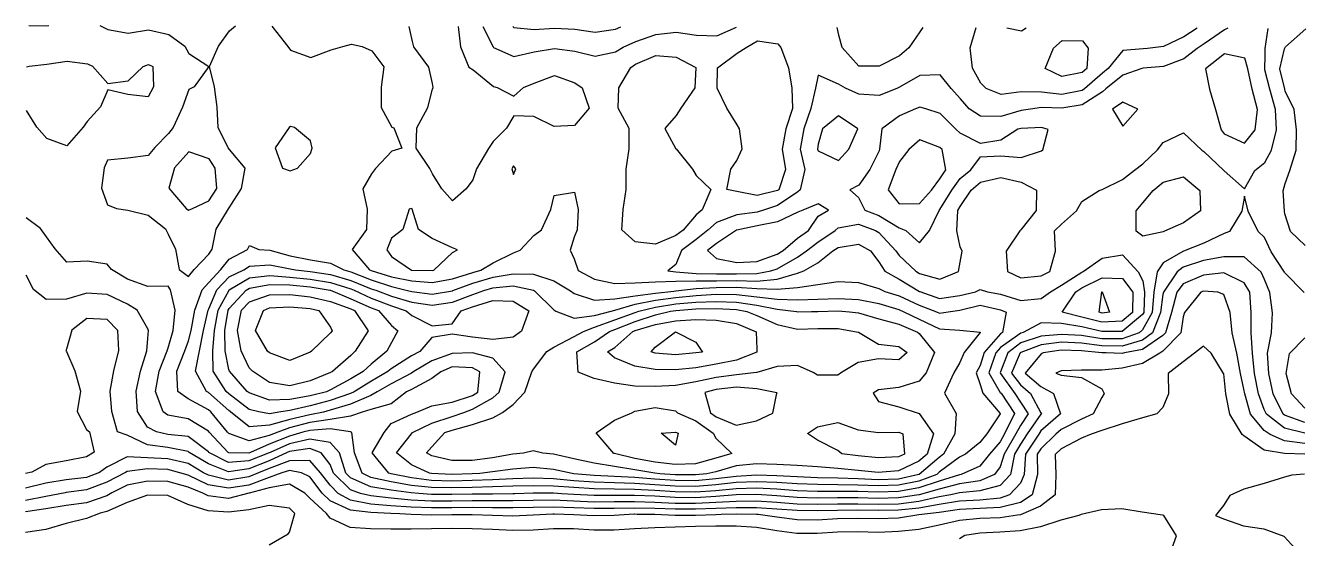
# Model space of a CAD drawing. Header units: metres. Extents: x -1670 to 1662, y -1053 to 1054.
# Drawn here: x -1667 to 215, y 296 to 1054 of the extents above; entities that cross this region are included whole.
import ezdxf

# ---------------------------------------------------------------- set-up
doc = ezdxf.new("R2010")
doc.units = ezdxf.units.M

msp = doc.modelspace()

# ---------------------------------------------------------------- linework, layer by layer
at = {"layer": 'CONTOUR_10p0'}
for points in [[(-991.156, 1051.992), (-976.154, 1021.973), (-975.399, 1020.961), (-945.444, 1007.797), (-915.444, 1014.497), (-885.447, 1019.586), (-855.472, 1015.395), (-825.503, 1008.092), (-795.503, 1014.547), (-783.911, 1021.533), (-765.483, 1029.875), (-735.474, 1040.288), (-705.481, 1043.914), (-675.507, 1039.189), (-645.524, 1038.183), (-616.641, 1051.133)], [(109.186, 1049.465), (104.122, 1047.256), (74.089, 1026.634), (63.635, 1019.586), (44.052, 1004.102), (14.043, 993.226), (-15.949, 990.483), (-18.027, 989.79), (-45.957, 980.25), (-70.975, 959.928), (-75.999, 955.682), (-106.028, 936.23), (-136.024, 931.459), (-166.006, 932.691), (-182.427, 930.2), (-196.002, 927.795), (-226.007, 919.055), (-255.991, 919.518), (-272.74, 930.407), (-285.918, 945.024), (-299.343, 960.452), (-315.821, 980.549), (-345.808, 979.652), (-375.833, 962.288), (-379.595, 960.637), (-405.846, 950.081), (-435.827, 951.972), (-455.622, 960.811), (-465.777, 966.933), (-495.732, 980.165), (-500.058, 960.913), (-506.575, 930.944), (-517.26, 900.985), (-522.392, 871.012), (-515.884, 841.014), (-522.322, 811.044), (-526.112, 808.203), (-556.144, 787.592), (-575.338, 781.182), (-586.151, 777.933), (-616.145, 773.858), (-646.156, 762.731), (-658.958, 751.39), (-676.199, 737.479), (-697.713, 721.494), (-706.268, 700.814), (-717.84, 691.556), (-706.292, 690.082), (-676.313, 687.534), (-646.33, 686.669), (-616.345, 686.679), (-586.358, 687.51), (-565.803, 691.208), (-556.357, 694.474), (-526.333, 711.457), (-512.995, 721.071), (-496.298, 733.645), (-471.072, 750.959), (-466.264, 754.885), (-436.267, 760.143), (-411.464, 750.822), (-406.31, 748.017), (-381.347, 720.769), (-376.403, 714.136), (-351.707, 690.717), (-346.479, 687.628), (-316.514, 678.963), (-288.934, 690.573), (-286.471, 704.01), (-283.296, 720.544), (-286.419, 726.516), (-291.256, 750.546), (-289.779, 780.527), (-286.282, 786.47), (-270.006, 810.465), (-256.214, 822.368), (-226.214, 829.16), (-196.245, 822.324), (-173.616, 810.244), (-174.208, 780.261), (-196.406, 751.996), (-198.01, 750.332), (-218.212, 720.394), (-216.556, 690.407), (-196.569, 681.24), (-166.578, 683.823), (-154.022, 690.263), (-145.478, 720.227), (-146.708, 750.214), (-136.418, 760.167), (-114.535, 780.124), (-106.355, 793.87), (-80.817, 810.031), (-76.33, 811.619), (-46.311, 826.25), (-28.567, 839.894), (-16.273, 849.309), (5.425, 869.8), (13.784, 881.021), (43.802, 895.134), (70.607, 869.65), (73.724, 867.692), (103.386, 839.591), (103.643, 839.191), (133.566, 812.184), (148.803, 839.487), (163.64, 851.204), (173.651, 869.413), (181.076, 899.38), (179.697, 929.367), (171.234, 959.371), (163.955, 988.122), (163.59, 989.372), (164.003, 1008.779), (164.253, 1019.354), (168.795, 1049.328)], [(-1425.529, 866.851), (-1446.496, 843.145), (-1454.819, 813.18), (-1429.146, 783.137), (-1425.726, 780.689), (-1420.23, 783.117), (-1395.709, 794.691), (-1384.27, 813.019), (-1386.307, 843.007), (-1395.567, 856.8), (-1425.529, 866.851)], [(-945.815, 846.169), (-948.231, 842.005), (-945.844, 833.31), (-942.493, 841.992), (-945.815, 846.169)], [(221.961, 659.415), (193.251, 688.377), (192.825, 689.466), (173.06, 719.495), (163.386, 740.782), (154.005, 749.523), (139.134, 779.541), (133.542, 801.692), (129.571, 779.563), (111.48, 749.621), (103.429, 746.315), (73.412, 732.137), (43.4, 720.176), (42.691, 719.795), (13.375, 703.066), (4.679, 689.898), (-0.019, 659.925), (-2.713, 629.948), (-16.837, 604.093), (-21.92, 600.008), (-46.852, 590.785), (-76.836, 591.141), (-106.811, 595.63), (-136.791, 597.521), (-166.783, 594.707), (-196.789, 585.139), (-215.718, 570.469), (-226.873, 541.983), (-227.388, 540.512), (-226.879, 539.645), (-205.63, 510.478), (-196.99, 497.61), (-185.953, 480.449), (-197.069, 463.111), (-203.968, 450.506), (-221.354, 420.562), (-227.195, 401.875), (-235.337, 390.61), (-257.226, 381.42), (-287.222, 376.927), (-317.224, 369.206), (-346.801, 360.882), (-347.228, 360.779), (-377.224, 356.228), (-407.21, 355.454), (-437.193, 356.174), (-467.178, 356.18), (-497.164, 355.893), (-527.146, 356.828), (-557.126, 359.255), (-587.106, 361.134), (-617.093, 360.502), (-647.083, 358.013), (-677.072, 356.201), (-707.056, 356.597), (-737.037, 358.491), (-767.019, 359.808), (-797.004, 359.725), (-826.989, 359.62), (-856.971, 361.025), (-875.068, 362.092), (-886.951, 362.856), (-916.936, 362.98), (-943.757, 362.249), (-946.923, 362.168), (-976.908, 361.863), (-1006.894, 361.631), (-1036.88, 361.105), (-1066.865, 361.233), (-1085.903, 362.574), (-1096.845, 363.442), (-1126.821, 367.346), (-1156.794, 372.409), (-1186.748, 385.85), (-1193.796, 392.805), (-1203.083, 422.81), (-1216.614, 438.038), (-1246.588, 442.781), (-1276.589, 436.005), (-1305.287, 423.044), (-1306.605, 422.447), (-1336.617, 410.635), (-1366.607, 408.587), (-1395.673, 423.25), (-1396.556, 424.203), (-1426.489, 446.974), (-1456.468, 449.728), (-1473.086, 453.411), (-1486.428, 460.581), (-1501.12, 483.459), (-1503.124, 513.448), (-1496.877, 543.418), (-1487.456, 573.381), (-1486.13, 591.193), (-1485.179, 603.36), (-1486.097, 605.718), (-1501.782, 633.382), (-1515.999, 641.931), (-1545.95, 656.631), (-1575.932, 658.368), (-1605.937, 649.445), (-1635.923, 649.016), (-1654.692, 663.716), (-1665.826, 685.055)], [(-1095.884, 783.375), (-1099.864, 782.384), (-1109.209, 752.421), (-1125.97, 739.361), (-1133.012, 722.491), (-1126.031, 712.547), (-1096.495, 692.424), (-1096.092, 692.359), (-1066.108, 691.907), (-1063.423, 692.348), (-1036.063, 718.376), (-1028.543, 722.252), (-1036.047, 725.226), (-1066.001, 738.973), (-1086.055, 752.368), (-1095.596, 782.374), (-1095.884, 783.375)], [(222.776, 488.506), (202.907, 509.54), (195.031, 539.542), (200.221, 569.514), (223.015, 592.371)]]:
    msp.add_lwpolyline(points, dxfattribs=at)
at = {"layer": 'CONTOUR_11p0'}
for points in [[(-1302.748, 1052.705), (-1279.393, 1022.668), (-1275.259, 1017.198), (-1245.3, 1006.147), (-1215.288, 1017.509), (-1197.764, 1022.481), (-1185.283, 1026.19), (-1169.52, 1022.416), (-1155.321, 1016.343), (-1137.403, 992.359), (-1141.37, 962.384), (-1141.58, 932.4), (-1125.594, 903.374), (-1122.847, 902.373), (-1110.724, 872.361), (-1125.676, 867.766), (-1149.861, 842.466), (-1155.737, 834.704), (-1168.248, 812.524), (-1162.25, 782.527), (-1163.134, 752.544), (-1183.998, 722.608), (-1158.506, 692.566), (-1156.064, 691.648), (-1126.1, 682.484), (-1096.129, 676.52), (-1066.149, 674.277), (-1036.152, 679.37), (-1006.145, 688.798), (-994.402, 692.19), (-976.128, 703.103), (-946.108, 717.943), (-936.323, 722.041), (-916.065, 743.287), (-904.806, 751.953), (-890.548, 781.904), (-885.944, 802.689), (-855.948, 807.569), (-850.344, 781.812), (-851.856, 751.832), (-856.101, 740.891), (-862.419, 721.872), (-856.174, 709.008), (-850.426, 691.86), (-826.257, 679.101), (-796.288, 672.445), (-766.3, 673.511), (-736.312, 675.033), (-706.324, 676.065), (-676.339, 676.452), (-646.353, 676.777), (-616.368, 676.826), (-586.384, 676.32), (-556.393, 678.784), (-526.387, 687.89), (-516.914, 691.096), (-496.368, 703.012), (-474.179, 720.982), (-466.33, 726.014), (-436.334, 730.854), (-418.864, 720.855), (-406.409, 704.66), (-397.707, 690.822), (-376.483, 678.889), (-346.54, 661.03), (-345.833, 660.719), (-316.579, 650.327), (-286.584, 654.772), (-263.78, 660.531), (-256.578, 663.892), (-245.634, 660.489), (-226.609, 657.02), (-196.646, 647.448), (-166.655, 650.435), (-153.026, 660.277), (-136.624, 670.232), (-106.596, 689.32), (-104.818, 690.15), (-76.563, 709.932), (-46.567, 714.951), (-23.155, 689.962), (-16.67, 676.767), (-13.779, 659.957), (-15.189, 629.976), (-16.784, 627.057), (-46.827, 601.941), (-76.811, 601.993), (-106.781, 608.619), (-136.755, 613.45), (-166.737, 614.372), (-193.31, 600.401), (-196.757, 599.399), (-226.79, 578.38), (-233.622, 570.51), (-243.744, 540.549), (-226.942, 511.96), (-225.896, 510.524), (-205.97, 480.495), (-220.534, 450.544), (-227.11, 438.909), (-242.877, 420.611), (-257.177, 402.836), (-284.77, 390.724), (-287.191, 390.277), (-317.197, 380.842), (-347.205, 370.738), (-377.202, 365.421), (-407.189, 364.556), (-437.172, 365.425), (-467.156, 365.651), (-497.141, 365.67), (-527.124, 366.777), (-557.103, 369.029), (-587.085, 370.597), (-617.072, 369.657), (-647.063, 366.783), (-677.053, 364.66), (-707.037, 365.079), (-737.017, 367.087), (-766.998, 368.628), (-796.982, 369.077), (-826.966, 369.434), (-856.947, 371.255), (-886.927, 373.567), (-916.911, 374.113), (-946.897, 373.271), (-976.884, 372.408), (-1006.871, 371.642), (-1036.858, 370.978), (-1066.841, 371.471), (-1096.819, 374.59), (-1126.793, 379.607), (-1156.762, 386.357), (-1169.612, 392.75), (-1180.598, 422.759), (-1184.682, 452.752), (-1186.594, 453.615), (-1216.568, 458.121), (-1246.559, 455.795), (-1256.914, 452.917), (-1276.563, 447.468), (-1306.575, 435.304), (-1334.488, 423.11), (-1336.59, 422.284), (-1366.574, 422.739), (-1367.46, 423.186), (-1395.338, 453.234), (-1396.486, 454.628), (-1426.43, 472.741), (-1456.402, 478.394), (-1463.547, 483.374), (-1474.516, 513.383), (-1469.485, 543.356), (-1457.547, 573.313), (-1456.176, 577.651), (-1448.382, 603.276), (-1445.406, 633.253), (-1452.565, 663.254), (-1455.968, 668.589), (-1485.954, 668.186), (-1515.914, 679.113), (-1539.87, 693.437), (-1545.849, 701.203), (-1575.824, 705.546), (-1605.812, 704.102), (-1622.918, 723.611), (-1635.712, 741.609), (-1644.703, 753.645), (-1665.634, 769.344)], [(-1661.682, 1053.527), (-1635.001, 1052.857), (-1632.313, 1053.459)], [(-1556.783, 1053.287), (-1545.057, 1047.637), (-1515.083, 1042.429), (-1485.087, 1047.189), (-1455.118, 1040.266), (-1431.295, 1023.015), (-1425.196, 1012.415), (-1395.775, 992.95), (-1417.804, 963.016), (-1425.318, 959.052), (-1434.973, 933.071), (-1448.766, 903.119), (-1455.452, 894.244), (-1475.483, 873.196), (-1485.511, 861.829), (-1515.506, 857.689), (-1545.498, 854.486), (-1550.314, 843.382), (-1554.272, 813.407), (-1545.648, 788.923), (-1532.352, 783.373), (-1515.681, 781.02), (-1485.713, 773.341), (-1460.128, 753.224), (-1455.792, 745.635), (-1445.248, 723.205), (-1439.887, 693.209), (-1425.95, 682.941), (-1417.598, 693.158), (-1395.889, 716.131), (-1391.174, 723.082), (-1385.08, 753.052), (-1366.609, 782.994), (-1365.747, 784.503), (-1347.789, 812.935), (-1342.381, 842.907), (-1365.551, 870.267), (-1367.236, 872.948), (-1382.195, 902.966), (-1383.671, 932.954), (-1387.394, 962.947), (-1394.973, 992.948), (-1381.707, 1022.902), (-1365.15, 1045.735), (-1356.656, 1052.829)], [(-1027.663, 1052.075), (-1024.2, 1022.083), (-1012.089, 992.072), (-1005.46, 987.822), (-975.532, 963.222), (-970.235, 961.992), (-945.579, 949.03), (-931.328, 961.902), (-915.549, 968.59), (-885.538, 979.814), (-855.578, 969.116), (-844.426, 961.703), (-834.174, 931.696), (-855.722, 905.993), (-885.711, 904.384), (-915.663, 919.069), (-945.646, 920.014), (-956.263, 901.991), (-975.718, 882.116), (-982.849, 872.068), (-1000.6, 842.125), (-1005.832, 825.62), (-1015.716, 812.175), (-1035.888, 794.828), (-1051.775, 812.258), (-1065.782, 834.634), (-1069.541, 842.283), (-1089.878, 872.313), (-1088.632, 902.295), (-1072.51, 932.242), (-1065.496, 959.336), (-1064.514, 962.208), (-1065.476, 967.939), (-1071.107, 992.207), (-1092.919, 1022.241), (-1095.319, 1029.872), (-1099.872, 1052.241)], [(-341.623, 1050.501), (-345.66, 1044.262), (-361.86, 1020.564), (-375.726, 1008.779), (-405.747, 993.27), (-435.731, 993.715), (-460.62, 1020.791), (-465.611, 1039.327), (-468.079, 1050.792)], [(63.689, 1049.57), (44.128, 1036.864), (14.11, 1022.614), (-9.533, 1019.754), (-15.883, 1019.156), (-45.873, 1016.8), (-67.601, 989.904), (-75.936, 982.999), (-102.528, 960), (-105.979, 957.618), (-135.978, 951.43), (-165.955, 955.085), (-195.939, 955.486), (-225.932, 951.703), (-248.002, 960.334), (-255.879, 968.201), (-268.177, 990.365), (-271.546, 1020.356), (-262.516, 1050.32)], [(-217.231, 1050.216), (-195.732, 1045.472), (-188.654, 1050.15)], [(223.328, 728.574), (201.453, 749.414), (193.451, 775.307), (192.801, 779.418), (190.791, 809.406), (193.554, 820.088), (200.543, 839.368), (209.947, 869.33), (210.556, 899.312), (207.014, 929.304), (193.868, 956.652), (193.064, 959.32), (185.661, 989.321), (192.555, 1019.289), (194.018, 1021.955), (224.064, 1048.606)], [(-585.571, 1030.661), (-555.596, 1026.258), (-551.158, 1020.999), (-539.706, 990.988), (-534.689, 960.993), (-533.636, 931.006), (-543.82, 901.046), (-549.227, 871.074), (-544.194, 841.079), (-554.146, 811.117), (-556.093, 809.741), (-586.094, 802.688), (-616.066, 808.376), (-630.722, 811.293), (-624.714, 841.263), (-615.961, 854.199), (-608.017, 871.209), (-612.327, 901.203), (-615.84, 906.714), (-630.79, 931.229), (-645.035, 961.246), (-644.63, 991.229), (-615.598, 1012.522), (-602.468, 1021.116), (-585.571, 1030.661)], [(-765.56, 996.21), (-735.546, 1009.145), (-705.566, 1006.971), (-676.601, 991.302), (-678.05, 961.322), (-698.906, 931.385), (-705.764, 920.447), (-722.53, 901.456), (-706.07, 871.434), (-705.877, 871.303), (-681.445, 841.393), (-675.981, 832.279), (-654.566, 811.348), (-667.26, 781.393), (-676.115, 774.046), (-695.225, 751.473), (-706.17, 743.433), (-736.184, 730.736), (-766.162, 733.978), (-785.759, 751.68), (-783.917, 781.66), (-779.647, 811.634), (-779.379, 841.618), (-775.025, 871.592), (-775.013, 901.576), (-791.394, 931.598), (-790.574, 961.58), (-772.866, 991.523), (-765.56, 996.21)], [(-1275.517, 904.649), (-1277.468, 902.727), (-1297.811, 872.789), (-1287.037, 842.78), (-1275.668, 838.886), (-1265.028, 842.73), (-1245.624, 864.308), (-1243.112, 872.664), (-1245.581, 883.414), (-1269.226, 902.708), (-1275.517, 904.649)], [(13.649, 822.002), (43.652, 830.011), (67.633, 809.689), (68.691, 779.703), (43.496, 762.014), (15.506, 749.841), (13.481, 749.131), (-16.519, 742.323), (-26.284, 749.937), (-26.529, 779.922), (-16.406, 791.545), (-1.162, 809.848), (13.649, 822.002)]]:
    msp.add_lwpolyline(points, dxfattribs=at)
at = {"layer": 'CONTOUR_12p0'}
for points in [[(-135.795, 1031.151), (-105.811, 1030.803), (-97.228, 1019.956), (-99.304, 989.977), (-105.918, 984.273), (-135.917, 978.167), (-160.872, 990.118), (-148.404, 1020.073), (-135.795, 1031.151)], [(-1665.124, 992.251), (-1661.136, 993.557), (-1635.129, 996.562), (-1605.134, 1000.784), (-1575.158, 996.777), (-1567.638, 993.343), (-1545.24, 967.646), (-1515.244, 972.062), (-1492.845, 993.172), (-1485.204, 995.985), (-1478.715, 993.14), (-1477.585, 963.153), (-1485.314, 948.25), (-1515.291, 951.84), (-1545.261, 958.453), (-1555.985, 933.348), (-1575.353, 911.586), (-1581.634, 903.422), (-1605.42, 875.921), (-1635.38, 886.709), (-1649.866, 903.578), (-1665.271, 928.227)], [(-1335.889, 728.952), (-1322.151, 722.924), (-1305.92, 721.844), (-1275.954, 713.586), (-1245.983, 707.678), (-1216.009, 702.843), (-1196.719, 692.653), (-1186.054, 689.728), (-1156.095, 678.277), (-1126.132, 668.267), (-1102.609, 662.454), (-1096.165, 660.71), (-1066.188, 657.042), (-1036.192, 661.971), (-1035.349, 662.3), (-1006.182, 672.92), (-976.176, 681.833), (-946.18, 686.722), (-916.196, 686.245), (-886.233, 676.494), (-861.688, 661.902), (-856.291, 657.792), (-826.329, 647.958), (-796.339, 650.022), (-766.344, 654.566), (-736.35, 658.313), (-709.344, 661.553), (-706.356, 662.048), (-676.364, 665.37), (-646.375, 666.886), (-616.39, 666.973), (-586.41, 665.129), (-556.427, 664.128), (-526.436, 666.677), (-496.44, 671.395), (-466.446, 675.435), (-436.465, 673.917), (-406.5, 665.141), (-397.385, 660.838), (-376.54, 654.464), (-346.586, 640.582), (-321.081, 630.679), (-316.629, 628.739), (-304.047, 630.64), (-286.634, 633.127), (-256.631, 640.751), (-226.663, 633.758), (-218.103, 630.442), (-223.693, 600.471), (-226.744, 598.377), (-250.901, 570.55), (-256.836, 551.595), (-262.745, 540.593), (-256.901, 523.435), (-252.875, 510.586), (-227.013, 480.884), (-226.787, 480.542), (-227.015, 480.012), (-246.879, 450.605), (-257.096, 438.137), (-278.563, 420.693), (-287.132, 416.135), (-317.167, 393.957), (-320.888, 390.806), (-347.183, 380.696), (-377.181, 374.666), (-407.168, 373.744), (-437.151, 374.797), (-467.134, 375.393), (-497.118, 375.824), (-527.1, 376.911), (-557.081, 378.775), (-587.063, 380.049), (-617.051, 378.775), (-647.043, 375.487), (-677.034, 373.095), (-707.018, 373.439), (-736.998, 375.478), (-766.979, 377.311), (-796.961, 378.377), (-826.944, 379.319), (-856.924, 381.537), (-886.902, 384.279), (-916.885, 385.246), (-946.872, 384.38), (-976.86, 382.968), (-1006.848, 381.659), (-1036.835, 380.871), (-1066.818, 381.767), (-1096.794, 385.738), (-1126.765, 391.868), (-1129.916, 392.659), (-1154.877, 422.7), (-1136.732, 452.643), (-1126.596, 465.813), (-1096.578, 479.888), (-1088.683, 482.517), (-1066.566, 491.923), (-1036.569, 497.285), (-1006.561, 507.214), (-998.546, 512.295), (-995.754, 542.273), (-1006.467, 548.096), (-1036.449, 549.378), (-1053.164, 542.404), (-1066.473, 532.537), (-1096.496, 516.01), (-1103.986, 512.536), (-1126.529, 494.752), (-1156.533, 486.587), (-1169.223, 482.701), (-1186.541, 476.785), (-1216.537, 471.72), (-1246.532, 467.279), (-1276.535, 459.467), (-1294.067, 453.002), (-1306.546, 448.237), (-1336.549, 440.291), (-1366.51, 451.056), (-1368.476, 453.172), (-1393, 483.213), (-1396.414, 486.229), (-1426.363, 502.161), (-1441.436, 513.307), (-1443.011, 543.295), (-1431.569, 573.253), (-1426.167, 587.851), (-1422.125, 603.216), (-1416.45, 633.187), (-1405.833, 663.147), (-1395.985, 673.872), (-1378.234, 693.068), (-1365.921, 708.598), (-1338.613, 722.962), (-1335.889, 728.952)], [(-106.649, 666.087), (-76.63, 681.085), (-46.647, 680.168), (-31.442, 659.998), (-31.89, 630.015), (-46.792, 617.063), (-76.78, 615.498), (-106.748, 622.861), (-135.359, 630.252), (-115.264, 660.19), (-106.649, 666.087)]]:
    msp.add_lwpolyline(points, dxfattribs=at)
at = {"layer": 'CONTOUR_13p0'}
for points in [[(-1335.96, 698.205), (-1305.97, 700.137), (-1275.998, 694.431), (-1267.8, 692.816), (-1246.022, 690.284), (-1216.047, 685.928), (-1186.082, 677.188), (-1156.125, 664.906), (-1149.336, 662.56), (-1126.165, 653.895), (-1096.2, 645.131), (-1066.226, 640.629), (-1036.231, 644.987), (-1006.22, 656.351), (-989.738, 662.195), (-976.212, 666.326), (-946.221, 668.996), (-916.25, 662.626), (-914.914, 662.024), (-886.331, 633.922), (-883.527, 631.968), (-856.374, 621.522), (-826.38, 625.388), (-801.745, 631.781), (-796.378, 633.141), (-766.372, 642.292), (-736.373, 648.11), (-706.379, 652.203), (-676.388, 655.04), (-646.399, 656.742), (-616.414, 656.521), (-586.437, 653.144), (-556.46, 649.514), (-526.478, 648.305), (-496.491, 649.317), (-466.503, 650.521), (-436.522, 648.841), (-406.55, 643.228), (-376.586, 634.059), (-369.526, 630.79), (-346.633, 620.209), (-316.681, 605.862), (-286.701, 603.92), (-256.724, 600.637), (-256.671, 600.547), (-256.724, 600.475), (-280.425, 570.617), (-286.811, 556.122), (-295.482, 540.668), (-309.519, 510.716), (-291.977, 480.692), (-294.103, 450.713), (-310.669, 420.767), (-317.117, 415.841), (-346.612, 390.865), (-347.16, 390.655), (-377.16, 383.911), (-407.147, 382.932), (-437.129, 384.17), (-467.112, 385.135), (-497.095, 385.979), (-527.077, 387.044), (-557.059, 388.522), (-587.041, 389.5), (-617.03, 387.892), (-647.023, 384.192), (-677.014, 381.529), (-706.998, 381.799), (-736.979, 383.87), (-766.959, 385.994), (-796.94, 387.676), (-826.921, 389.204), (-856.9, 391.818), (-859.066, 392.039), (-886.871, 398.155), (-916.85, 400.775), (-946.839, 398.695), (-976.833, 394.689), (-995.492, 392.351), (-1006.825, 391.675), (-1036.812, 390.764), (-1066.794, 392.063), (-1069.851, 392.521), (-1096.75, 405.025), (-1118.88, 422.618), (-1096.646, 450.501), (-1094.901, 452.547), (-1066.624, 466.487), (-1036.617, 476.309), (-1019.412, 482.358), (-1006.607, 486.924), (-976.584, 503.779), (-966.898, 512.222), (-958.133, 542.186), (-976.449, 562.584), (-1006.416, 570.437), (-1036.404, 569.413), (-1066.414, 558.498), (-1092.938, 542.495), (-1096.44, 540.199), (-1126.461, 524.487), (-1147.176, 512.635), (-1156.486, 507.37), (-1186.5, 494.424), (-1216.506, 485.466), (-1226.708, 482.832), (-1246.506, 478.763), (-1276.507, 471.959), (-1306.511, 463.592), (-1336.502, 461.015), (-1364.023, 483.146), (-1366.432, 485.002), (-1396.357, 511.482), (-1399.24, 513.211), (-1415.445, 543.232), (-1409.89, 573.204), (-1403.824, 603.174), (-1397, 633.143), (-1396.074, 635.195), (-1384.235, 663.098), (-1365.981, 682.271), (-1343.964, 692.99), (-1335.96, 698.205)], [(-76.678, 660.151), (-76.3, 660.101), (-65.681, 630.092), (-76.749, 629.002), (-81.105, 630.128), (-76.773, 660.102), (-76.678, 660.151)]]:
    msp.add_lwpolyline(points, dxfattribs=at)
at = {"layer": 'CONTOUR_14p0'}
for points in [[(-1335.999, 680.937), (-1306.006, 684.219), (-1276.026, 682.156), (-1246.048, 679.076), (-1216.074, 674.287), (-1186.111, 664.647), (-1181.257, 662.633), (-1156.157, 650.93), (-1126.198, 639.417), (-1104.66, 632.474), (-1096.246, 625.19), (-1066.295, 610.18), (-1036.303, 613.241), (-1023.429, 632.288), (-1006.261, 638.359), (-976.255, 647.52), (-946.271, 646.792), (-923.344, 632.059), (-934.196, 602.1), (-946.394, 593.439), (-976.387, 589.77), (-1006.364, 593.166), (-1036.338, 597.972), (-1066.335, 592.882), (-1084.271, 572.459), (-1096.382, 565.927), (-1126.41, 546.816), (-1131.376, 542.583), (-1156.438, 528.058), (-1181.06, 512.712), (-1186.464, 510.15), (-1216.473, 499.856), (-1246.475, 492.195), (-1276.477, 484.924), (-1289.474, 482.976), (-1306.472, 480.373), (-1322.196, 483.051), (-1336.443, 486.568), (-1366.376, 509.656), (-1370.312, 513.145), (-1389.293, 543.172), (-1390.052, 573.158), (-1387.375, 603.136), (-1382.093, 633.109), (-1366.025, 662.942), (-1365.921, 663.056), (-1335.999, 680.937)], [(-736.397, 637.907), (-706.401, 642.514), (-676.41, 645.117), (-646.423, 646.282), (-616.44, 645.271), (-586.465, 640.74), (-556.494, 634.909), (-527.901, 631.153), (-526.518, 630.835), (-505.785, 631.102), (-496.533, 631.18), (-466.545, 632.419), (-449.699, 630.974), (-436.567, 629.23), (-406.602, 620.64), (-376.636, 612.398), (-349.025, 600.759), (-346.682, 598.98), (-324.212, 570.718), (-336.32, 540.762), (-346.844, 528.548), (-376.85, 519.169), (-406.843, 515.502), (-414.636, 510.957), (-406.882, 498.648), (-376.915, 490.586), (-346.953, 480.878), (-346.908, 480.818), (-325.691, 450.785), (-334.982, 420.823), (-347.115, 410.39), (-377.132, 395.948), (-407.123, 393.643), (-437.1, 396.765), (-467.079, 399.647), (-497.058, 402.212), (-527.038, 403.934), (-557.02, 405.335), (-587.002, 406.502), (-616.994, 403.532), (-646.999, 394.642), (-660.183, 391.584), (-676.995, 389.964), (-706.979, 390.159), (-729.584, 391.743), (-736.958, 392.736), (-766.933, 397.431), (-796.906, 402.433), (-826.879, 407.575), (-856.849, 413.965), (-886.819, 420.6), (-902.464, 422.123), (-916.792, 425.767), (-931.182, 422.188), (-946.789, 420.771), (-976.786, 415.301), (-1006.78, 411.358), (-1036.766, 411.193), (-1066.734, 418.341), (-1074.294, 422.516), (-1066.704, 431.625), (-1047.341, 452.438), (-1036.662, 456.302), (-1006.659, 464.325), (-976.651, 474.327), (-962.213, 482.228), (-946.621, 494.094), (-929.19, 512.136), (-918.751, 542.096), (-916.516, 546.33), (-896.946, 572.03), (-886.458, 578.539), (-856.437, 594.265), (-842.556, 601.89), (-826.42, 608.106), (-796.41, 618.849), (-766.4, 629.86), (-760.931, 631.687), (-736.397, 637.907)], [(-646.721, 516.128), (-663.149, 511.527), (-654.801, 481.524), (-646.814, 475.722), (-616.856, 463.596), (-586.858, 469.672), (-562.798, 481.313), (-556.778, 510.967), (-556.686, 511.283), (-556.777, 511.318), (-586.748, 517.278), (-616.728, 519.71), (-646.721, 516.128)]]:
    msp.add_lwpolyline(points, dxfattribs=at)
at = {"layer": 'CONTOUR_15p0'}
for points in [[(-1336.034, 665.84), (-1306.036, 671.195), (-1276.053, 670.506), (-1246.074, 667.868), (-1216.476, 662.714), (-1216.101, 662.617), (-1186.144, 650.028), (-1156.189, 636.826), (-1145.276, 632.567), (-1126.264, 610.72), (-1116.687, 602.517), (-1126.322, 585.645), (-1133.241, 572.571), (-1156.38, 553.6), (-1167.715, 542.666), (-1186.415, 531.695), (-1216.437, 515.414), (-1222.219, 512.806), (-1246.442, 506.714), (-1276.439, 501.351), (-1306.426, 500.518), (-1336.388, 510.99), (-1339.085, 513.074), (-1365.343, 543.118), (-1366.293, 545.85), (-1371.709, 573.116), (-1372.263, 603.102), (-1367.412, 633.075), (-1366.088, 635.534), (-1340.789, 662.998), (-1336.034, 665.84)], [(-706.423, 632.824), (-676.433, 635.194), (-646.447, 635.823), (-616.466, 634.02), (-601.515, 631.322), (-586.501, 625.445), (-556.547, 611.873), (-526.577, 605.107), (-496.59, 606.302), (-466.605, 606.37), (-436.696, 600.96), (-436.632, 600.889), (-406.689, 582.867), (-376.711, 579.776), (-364.387, 570.81), (-376.757, 559.807), (-406.738, 561.424), (-436.735, 556.221), (-461.519, 541.049), (-466.763, 537.471), (-496.748, 537.221), (-503.379, 541.145), (-526.701, 551.361), (-556.688, 550.323), (-586.693, 541.389), (-586.955, 541.336), (-616.687, 537.743), (-646.68, 533.923), (-676.68, 527.465), (-706.677, 522.279), (-736.665, 520.624), (-766.649, 521.253), (-796.624, 525.535), (-826.593, 532.418), (-850.36, 541.94), (-852.602, 571.929), (-826.469, 586.689), (-803.967, 601.802), (-796.443, 604.787), (-766.431, 616.441), (-736.423, 626.249), (-714.006, 631.58), (-706.423, 632.824)], [(-766.734, 484.218), (-736.737, 489.416), (-706.763, 484.505), (-703.596, 481.636), (-676.812, 469.95), (-651.231, 451.532), (-646.886, 444.128), (-623.614, 421.484), (-646.953, 414.675), (-676.957, 406.368), (-706.944, 405.447), (-736.921, 409.059), (-766.893, 414.509), (-796.862, 421.725), (-797.566, 421.883), (-823.692, 451.926), (-796.749, 471.056), (-771.103, 481.79), (-766.734, 484.218)], [(-496.922, 461.18), (-466.923, 467.525), (-436.964, 456.375), (-406.987, 452.637), (-377.001, 453.222), (-370.817, 450.889), (-368.293, 420.899), (-377.085, 416.81), (-407.073, 415.373), (-437.051, 418.362), (-460.929, 421.111), (-467.017, 426.3), (-496.968, 441.342), (-511.803, 451.212), (-496.922, 461.18)]]:
    msp.add_lwpolyline(points, dxfattribs=at)
at = {"layer": 'CONTOUR_16p0'}
for points in [[(-1336.08, 645.335), (-1306.071, 655.85), (-1276.085, 656.606), (-1246.107, 653.141), (-1216.139, 646), (-1186.179, 635.014), (-1180.696, 632.648), (-1160.794, 602.618), (-1179.627, 572.677), (-1186.336, 566.253), (-1213.485, 542.771), (-1216.378, 541.354), (-1246.392, 528.779), (-1276.393, 521.634), (-1306.367, 526.633), (-1331.482, 543.04), (-1336.303, 548.151), (-1347.945, 573.062), (-1353.468, 603.059), (-1347.613, 633.03), (-1336.08, 645.335)], [(-766.462, 603.021), (-736.456, 612.269), (-706.458, 617.608), (-676.469, 619.403), (-646.486, 618.702), (-616.513, 613.451), (-587.508, 601.306), (-586.614, 575.755), (-586.454, 571.319), (-586.625, 571.232), (-616.637, 559.283), (-646.635, 553.481), (-676.632, 548.218), (-706.625, 544.983), (-736.608, 545.866), (-766.582, 550.695), (-796.538, 562.983), (-807.231, 571.825), (-796.504, 578.1), (-769.765, 601.723), (-766.462, 603.021)], [(-706.835, 453.219), (-702.864, 451.65), (-706.879, 434.013), (-727.756, 451.707), (-706.835, 453.219)]]:
    msp.add_lwpolyline(points, dxfattribs=at)
at = {"layer": 'CONTOUR_17p0'}
for points in [[(-1306.116, 636.463), (-1276.126, 638.397), (-1246.148, 635.49), (-1233.234, 632.768), (-1216.226, 607.975), (-1213.579, 602.739), (-1216.244, 599.719), (-1244.465, 572.826), (-1246.294, 571.399), (-1276.308, 558.806), (-1306.267, 570.061), (-1309.023, 572.973), (-1327.127, 602.999), (-1314.992, 632.955), (-1306.116, 636.463)], [(-736.532, 578.881), (-706.495, 601.447), (-676.546, 586.022), (-666.751, 571.503), (-676.582, 570.055), (-706.574, 567.303), (-736.553, 569.837), (-742.698, 571.677), (-736.532, 578.881)]]:
    msp.add_lwpolyline(points, dxfattribs=at)
at = {"layer": 'CONTOUR_5p0'}
for points in [[(222.552, 391.29), (203.682, 389.602), (192.557, 386.594), (162.551, 377.247), (132.547, 369.084), (111.9, 359.829), (102.506, 344.655), (91.07, 329.893), (102.461, 324.986), (132.422, 314.742), (162.397, 310.278), (191.819, 299.678), (192.356, 299.219), (219.206, 269.631)], [(-1306.915, 286.62), (-1278.687, 303.046), (-1276.887, 305.352), (-1268.847, 333.008), (-1276.806, 340.846), (-1306.782, 344.959), (-1336.782, 338.348), (-1366.774, 335.178), (-1396.755, 336.91), (-1426.719, 346.469), (-1456.674, 359.638), (-1486.657, 360.153), (-1516.667, 349.339), (-1546.682, 336.106), (-1556.625, 333.665), (-1576.691, 325.762), (-1606.693, 318.318), (-1636.698, 309.548), (-1666.693, 305.08)], [(22.502, 270.083), (33.377, 300.042), (14.668, 330.069), (12.519, 330.411), (-17.454, 335.159), (-47.428, 339.973), (-77.416, 338.655), (-107.417, 331.71), (-110.929, 330.357), (-137.421, 323.261), (-167.428, 313.486), (-197.427, 307.435), (-227.416, 305.441), (-257.404, 304.174), (-279.581, 300.76), (-287.408, 295.771)]]:
    msp.add_lwpolyline(points, dxfattribs=at)
at = {"layer": 'CONTOUR_6p0'}
msp.add_lwpolyline([(222.62, 420.583), (192.637, 421.488), (162.664, 426.754), (132.727, 447.54), (130.365, 449.739), (111.843, 479.765), (106.142, 509.762), (102.953, 539.2), (102.795, 539.754), (84.512, 569.779), (73.062, 579.986), (59.725, 569.836), (43.025, 556.992), (20.904, 539.942), (21.613, 509.956), (12.885, 489.546), (4.092, 480.012), (-17.135, 474.404), (-47.139, 465.695), (-77.147, 455.618), (-92.804, 450.251), (-107.158, 444.493), (-137.179, 428.603), (-145.752, 420.389), (-144.824, 390.403), (-145.785, 360.421), (-167.358, 344.135), (-197.372, 331.15), (-201.721, 330.565), (-227.367, 326.572), (-257.354, 325.78), (-287.346, 322.631), (-317.347, 315.646), (-347.345, 309.683), (-377.338, 306.289), (-407.325, 305.148), (-437.308, 306.025), (-467.294, 305.622), (-497.283, 303.613), (-527.268, 303.782), (-557.244, 307.583), (-587.218, 312.279), (-617.198, 314.305), (-647.183, 314.399), (-677.169, 313.923), (-707.156, 312.968), (-737.143, 311.965), (-767.132, 310.436), (-797.121, 308.313), (-827.106, 308.529), (-857.086, 310.493), (-887.071, 310.382), (-917.061, 308.354), (-947.046, 308.164), (-977.028, 309.585), (-1007.011, 310.617), (-1036.995, 310.772), (-1066.981, 310.379), (-1096.967, 309.841), (-1126.952, 309.774), (-1156.936, 310.202), (-1186.917, 312.267), (-1216.87, 326.216), (-1221.98, 332.901), (-1246.787, 355.876), (-1253.937, 362.958), (-1276.725, 376.338), (-1306.722, 371.046), (-1336.128, 363.146), (-1336.726, 362.887), (-1366.728, 355.258), (-1396.704, 359.403), (-1404.758, 363.303), (-1426.661, 371.736), (-1456.626, 380.383), (-1486.61, 380.793), (-1516.609, 374.802), (-1538.956, 363.609), (-1546.63, 359.203), (-1576.638, 348.904), (-1606.633, 344.846), (-1636.629, 339.923), (-1666.624, 335.733)], dxfattribs=at)
at = {"layer": 'CONTOUR_7p0'}
msp.add_lwpolyline([(222.656, 436.194), (192.68, 440.241), (171.552, 449.644), (162.73, 455.457), (142.625, 479.694), (134.055, 509.698), (132.886, 516.567), (127.965, 539.696), (122.403, 569.692), (115.625, 599.692), (112.427, 629.683), (103.223, 656.629), (94.357, 659.709), (73.25, 661.542), (69.33, 659.766), (45.255, 629.837), (43.178, 623.592), (39.625, 599.866), (13.076, 572.646), (8.409, 569.954), (-16.95, 554.759), (-46.951, 547.661), (-76.943, 544.705), (-106.928, 544.617), (-136.915, 543.755), (-144.857, 540.322), (-136.93, 537.235), (-106.953, 533.619), (-77.006, 517.187), (-73.401, 510.174), (-77.035, 504.431), (-89.955, 480.228), (-107.094, 472.386), (-137.114, 457.038), (-144.729, 450.37), (-167.163, 428.776), (-172.601, 420.45), (-172.262, 390.466), (-179.714, 360.499), (-197.33, 349.435), (-227.332, 341.879), (-257.321, 340.371), (-287.309, 338.747), (-317.303, 334.775), (-347.297, 330.906), (-347.385, 330.899), (-377.292, 326.231), (-407.28, 325.039), (-437.263, 325.944), (-467.249, 325.378), (-497.238, 323.343), (-527.222, 323.765), (-557.198, 327.795), (-584.662, 331.443), (-587.174, 331.608), (-617.158, 332.07), (-639.288, 331.568), (-647.144, 331.237), (-677.132, 329.999), (-707.117, 330.082), (-737.099, 331.484), (-763.475, 331.852), (-767.083, 331.881), (-767.846, 331.862), (-797.071, 330.127), (-827.058, 329.464), (-857.039, 331.208), (-885.432, 332.131), (-887.022, 332.159), (-887.872, 332.137), (-917.01, 330.448), (-946.998, 329.21), (-976.981, 330.001), (-1006.964, 331.092), (-1036.949, 331.153), (-1066.935, 330.736), (-1096.918, 331.451), (-1113.939, 332.654), (-1126.899, 333.146), (-1156.881, 334.494), (-1186.858, 338.031), (-1216.812, 351.609), (-1228.563, 362.9), (-1246.715, 387.413), (-1258.945, 392.954), (-1276.679, 396.743), (-1287.943, 393.02), (-1306.687, 386.304), (-1336.698, 375.077), (-1366.694, 370.409), (-1396.668, 375.199), (-1426.62, 389.606), (-1438.809, 393.365), (-1456.586, 398.122), (-1486.569, 398.888), (-1516.563, 395.07), (-1519.116, 393.548), (-1546.584, 379.116), (-1576.595, 367.968), (-1606.589, 364.027), (-1607.942, 363.766), (-1636.587, 358.337), (-1666.586, 352.385)], dxfattribs=at)
at = {"layer": 'CONTOUR_8p0'}
for points in [[(-346.026, 884.787), (-362.068, 870.645), (-376.085, 852.563), (-381.256, 840.705), (-392.57, 810.747), (-376.228, 790.333), (-346.242, 790.615), (-328.778, 810.6), (-316.174, 826.964), (-307.239, 840.535), (-312.951, 870.532), (-316.067, 873.429), (-346.026, 884.787)], [(222.692, 451.818), (192.724, 459.131), (166.017, 479.641), (162.802, 486.559), (154.148, 509.652), (148.658, 539.648), (145.292, 569.64), (143.559, 599.628), (143.487, 629.612), (141.485, 659.6), (133.247, 673.542), (103.296, 688.153), (73.304, 685.147), (43.289, 672.237), (33.534, 659.848), (26.102, 629.881), (16.924, 599.919), (13.129, 596.028), (-16.903, 575.096), (-43.616, 570.074), (-46.902, 569.101), (-70.414, 570.135), (-76.884, 570.281), (-106.862, 573.273), (-136.845, 574.106), (-163.7, 570.35), (-166.842, 568.918), (-190.04, 540.426), (-166.953, 520.534), (-148.214, 510.346), (-138.059, 480.339), (-167.103, 454.997), (-170.244, 450.429), (-189.855, 420.49), (-191.76, 390.51), (-197.265, 378.021), (-213.269, 360.576), (-227.3, 355.805), (-257.292, 352.898), (-287.281, 351.052), (-317.277, 346.201), (-347.274, 340.864), (-377.265, 337.94), (-407.252, 337.357), (-437.235, 337.881), (-467.221, 337.702), (-497.207, 336.928), (-527.191, 337.367), (-557.171, 339.504), (-587.151, 341.45), (-617.136, 341.547), (-647.124, 340.272), (-677.111, 339.255), (-707.095, 339.467), (-737.078, 340.597), (-767.061, 341.19), (-797.047, 340.67), (-827.033, 340.431), (-857.015, 341.449), (-886.998, 342.38), (-916.984, 341.89), (-946.971, 341.222), (-976.955, 341.4), (-1006.939, 341.723), (-1036.925, 341.598), (-1066.91, 341.525), (-1096.893, 342.498), (-1126.873, 344.421), (-1156.853, 346.738), (-1186.824, 352.645), (-1204.653, 362.845), (-1216.759, 374.703), (-1230.823, 392.889), (-1246.661, 411.088), (-1276.646, 410.821), (-1306.657, 399.464), (-1322.512, 393.099), (-1336.671, 387.134), (-1366.667, 382.324), (-1396.635, 389.597), (-1403.934, 393.285), (-1426.58, 407.027), (-1456.55, 413.614), (-1486.532, 415.285), (-1516.513, 416.793), (-1546.533, 401.367), (-1557.565, 393.636), (-1576.553, 386.083), (-1606.546, 382.752), (-1636.542, 377.87), (-1666.544, 370.516)]]:
    msp.add_lwpolyline(points, dxfattribs=at)
at = {"layer": 'CONTOUR_9p0'}
for points in [[(-946.818, 1051.89), (-945.346, 1050.738), (-915.368, 1047.602), (-885.378, 1049.791), (-855.397, 1047.857), (-825.422, 1043.572), (-795.426, 1048.298), (-787.281, 1051.524)], [(104.039, 1011.523), (76.291, 989.573), (81.906, 959.576), (90.802, 929.572), (99.416, 899.568), (103.768, 893.557), (133.722, 879.982), (149.55, 899.453), (152.835, 929.429), (145.02, 959.431), (138.406, 989.43), (134.01, 1005.127), (104.039, 1011.523)], [(-345.915, 933.141), (-352.271, 930.59), (-375.93, 919.975), (-402.136, 900.72), (-405.378, 870.744), (-406.033, 868.635), (-419.605, 840.793), (-436.135, 817.632), (-449.09, 810.876), (-436.176, 799.836), (-427.144, 780.842), (-406.252, 773.188), (-376.31, 754.675), (-366.382, 750.718), (-346.376, 732.508), (-331.543, 750.639), (-317.44, 780.59), (-316.277, 781.908), (-298.714, 810.531), (-286.188, 827.461), (-270.472, 840.45), (-256.129, 859.763), (-226.14, 861.22), (-196.161, 858.586), (-166.153, 868.632), (-164.268, 870.19), (-156.513, 900.156), (-166.075, 902.934), (-196.062, 901.697), (-200.906, 900.258), (-226.087, 884.227), (-256.083, 879.399), (-286.034, 894.562), (-292.4, 900.469), (-315.952, 923.631), (-336.867, 930.555), (-345.915, 933.141)], [(-46.049, 940.177), (-61.16, 929.921), (-46.13, 904.902), (-23.821, 929.835), (-46.049, 940.177)], [(-465.885, 920.185), (-489.745, 900.922), (-495.965, 878.543), (-496.711, 870.954), (-495.988, 868.497), (-466.036, 854.158), (-450.524, 870.848), (-437.457, 900.802), (-465.885, 920.185)], [(-496.168, 790.194), (-518.679, 781.052), (-526.181, 777.763), (-556.199, 763.432), (-586.197, 757.996), (-616.197, 751.489), (-616.615, 751.293), (-646.227, 731.739), (-659.465, 721.407), (-646.277, 709.775), (-616.307, 703.488), (-586.318, 705.202), (-556.308, 715.86), (-547.498, 721.15), (-526.269, 739.762), (-509.999, 751.048), (-496.21, 771.845), (-480.707, 780.965), (-496.168, 790.194)], [(222.728, 467.52), (192.767, 478.155), (190.907, 479.583), (176.048, 509.601), (169.654, 539.6), (167.814, 569.588), (173.496, 599.559), (175.136, 629.539), (171.017, 659.532), (163.243, 678.564), (158.178, 689.546), (133.335, 711.824), (103.351, 712.151), (73.353, 706.556), (43.346, 696.734), (34.035, 689.831), (13.939, 659.893), (13.269, 656.623), (9.762, 629.919), (-1.959, 599.962), (-16.872, 588.766), (-46.877, 580.191), (-76.86, 580.711), (-106.836, 584.452), (-136.818, 585.814), (-166.811, 582.295), (-196.822, 570.88), (-197.407, 570.427), (-210.228, 540.472), (-196.932, 523.185), (-182.487, 510.425), (-167.042, 481.629), (-166.308, 480.404), (-167.046, 479.759), (-187.183, 450.468), (-197.133, 435.381), (-206.009, 420.527), (-211.697, 390.556), (-227.258, 374.372), (-257.261, 366.378), (-287.252, 363.578), (-300.217, 360.775), (-317.251, 357.628), (-347.251, 350.821), (-377.244, 347.084), (-407.231, 346.405), (-437.214, 347.027), (-467.199, 346.941), (-497.185, 346.411), (-527.169, 347.098), (-557.148, 349.379), (-587.129, 351.292), (-617.114, 351.025), (-647.103, 349.143), (-677.092, 347.728), (-707.076, 348.032), (-737.057, 349.544), (-767.04, 350.499), (-797.026, 350.197), (-827.011, 350.026), (-856.993, 351.237), (-886.975, 352.601), (-916.96, 352.414), (-946.947, 351.695), (-976.932, 351.631), (-1006.917, 351.677), (-1036.902, 351.351), (-1066.887, 351.379), (-1096.869, 352.944), (-1126.847, 355.695), (-1156.825, 358.983), (-1171.852, 362.771), (-1186.789, 368.188), (-1211.775, 392.846), (-1216.688, 405.589), (-1229.926, 422.872), (-1246.619, 429.251), (-1276.615, 424.542), (-1280.06, 422.986), (-1306.631, 410.955), (-1336.644, 398.986), (-1366.639, 394.435), (-1396.597, 406.304), (-1424.84, 423.317), (-1426.54, 424.624), (-1456.512, 430.489), (-1486.487, 434.603), (-1516.441, 448.61), (-1530.963, 453.543), (-1539.234, 483.547), (-1541.402, 513.536), (-1536.184, 543.508), (-1528.716, 573.475), (-1530.318, 603.463), (-1546.035, 619.553), (-1576.017, 621.07), (-1598.133, 603.618), (-1606.106, 575.465), (-1606.946, 573.654), (-1606.114, 572.177), (-1593.966, 543.64), (-1585.46, 513.636), (-1590.154, 483.663), (-1576.391, 457.064), (-1572.349, 453.638), (-1565.396, 423.638), (-1576.484, 416.657), (-1606.482, 410.789), (-1636.48, 405.209), (-1657.312, 393.863), (-1666.495, 391.963)]]:
    msp.add_lwpolyline(points, dxfattribs=at)

doc.saveas('drawing.dxf')
